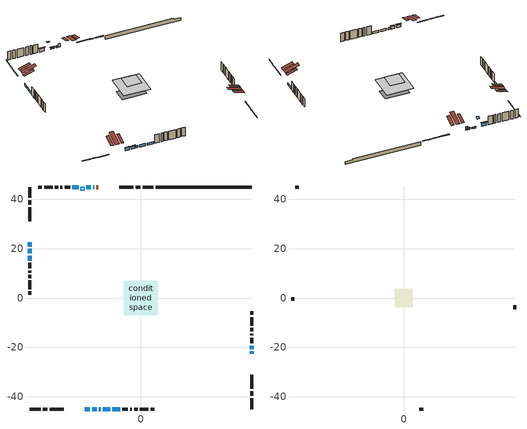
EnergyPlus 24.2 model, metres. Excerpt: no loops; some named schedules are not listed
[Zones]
conditioned space
 floor outside (Floor1 construction): -2.23,-2.23 -2.23,2.23 2.23,2.23 2.23,-2.23 z0.91
 floor adiabatic (AdiabaticFloorConstruction): -6.93,-6.93 -6.93,6.93 6.93,6.93 6.93,-6.93 z3.35
 floor foundation (Slab1 construction): -6.32,-3.42 -6.32,3.42 6.32,3.42 6.32,-3.42 z-1.22
 wall outside (RimJoist1 construction): 5.13,45.01 0.73,45.01 / -45.01,-45.01 -40.61,-45.01 / -45.01,45.01 -45.01,40.61 / 45.01,-45.01 45.01,-40.61 z0.91:1.21
 wall outside (RimJoist2 construction): -0.2,45.01 -2.06,45.01 / -39.69,-45.01 -37.82,-45.01 / -45.01,39.69 -45.01,37.82 / 45.01,-39.69 45.01,-37.82 z0.91:1.21
 wall outside (RimJoist3 construction): -2.99,45.01 -8.73,45.01 / -36.9,-45.01 -31.15,-45.01 / -45.01,36.9 -45.01,31.15 / 45.01,-36.9 45.01,-31.15 z0.91:1.21
 wall outside (AdiabaticWallConstruction 1): -17.22,45.01 -18.03,45.01 z0.91:2.94
 wall outside (AdiabaticWallConstruction): -18.95,45.01 -19.26,45.01 / -45.01,22.67 -45.01,20.82 / -45.01,19.9 -45.01,18.12 / 45.01,-22.67 45.01,-21.67 / -45.01,17.2 -45.01,15.17 / 45.01,-20.75 45.01,-19.26 / -17,-45.01 -16.27,-45.01 / -15.35,-45.01 -12.39,-45.01 / -11.46,-45.01 -8.41,-45.01 z0.91:2.13; -22.67,-45.01 -20.64,-45.01 / -19.71,-45.01 -17.93,-45.01 z0.91:2.43; -20.19,45.01 -22.02,45.01 z0.91:1.52; -25.24,45.01 -27.7,45.01 z0.91:2.74
 wall outside (Wall1 construction): -28.63,45.01 -30.9,45.01 / -7.48,-45.01 -5.21,-45.01 / -45.01,14.24 -45.01,11.97 / 45.01,-18.34 45.01,-16.07 z0.91:5.79
 wall outside (Wall2 construction): -31.83,45.01 -32.56,45.01 / -4.28,-45.01 -3.55,-45.01 / -45.01,11.04 -45.01,10.31 / 45.01,-15.14 45.01,-14.41 z0.91:5.79
 wall outside (Wall3 construction): -33.49,45.01 -34.84,45.01 / -2.62,-45.01 -1.27,-45.01 / -45.01,9.39 -45.01,8.03 / 45.01,-13.48 45.01,-12.12 z0.91:5.79
 wall outside (Wall4 construction): -35.77,45.01 -39.23,45.01 / -0.34,-45.01 3.12,-45.01 / -45.01,7.1 -45.01,3.64 / 45.01,-11.19 45.01,-7.74 z0.91:5.79
 wall outside (Wall5 construction): -40.16,45.01 -41.56,45.01 / 4.05,-45.01 5.45,-45.01 / -45.01,2.71 -45.01,1.31 / 45.01,-6.81 45.01,-5.41 z0.91:5.79
 wall foundation (FoundationWall1 construction): 6.06,45.01,-1.22 6.06,45.01,0.91 41.12,45.01,0.91 41.12,45.01,0.36 45.01,45.01,0.36 45.01,45.01,-1.22
 window (WindowConstruction): -18.95,45.01 -19.26,45.01 z0.91:2.13
 window (WindowConstruction 8): -22.67,-45.01 -20.64,-45.01 z0.91:2.43
 window (WindowConstruction 9): -45.01,22.67 -45.01,20.83 z0.91:2.13
 window (WindowConstruction 10): -19.71,-45.01 -17.93,-45.01 z0.91:2.43
 window (WindowConstruction 11): -20.19,45.01 -22.02,45.01 z0.91:1.52
 window (WindowConstruction 12): -45.01,19.9 -45.01,18.12 z0.91:2.13
 window (WindowConstruction 1): -25.24,45.01 -27.7,45.01 z0.91:2.74
 window (WindowConstruction 2): 45.01,-22.67 45.01,-21.67 z0.91:2.13
 window (WindowConstruction 3): -45.01,17.2 -45.01,15.17 z0.91:2.13
 window (WindowConstruction 4): 45.01,-20.74 45.01,-19.27 z0.91:2.13
 window (WindowConstruction 5): -17,-45.01 -16.28,-45.01 z0.91:2.13
 window (WindowConstruction 6): -15.35,-45.01 -12.39,-45.01 z0.91:2.13
 window (WindowConstruction 7): -11.46,-45.01 -8.41,-45.01 z0.91:2.13
 door (Door): -17.22,45.01 -18.03,45.01 z0.91:2.94
 ceiling adiabatic (AdiabaticFloorConstruction): 6.93,-6.93 6.93,6.93 -6.93,6.93 -6.93,-6.93 z3.35
 roof outside (Roof1 construction): -11.15,45.01,5.79 -11.15,39.35,7.67 -9.66,39.35,7.67 -9.66,45.01,5.79; -28.73,-45.01,5.79 -28.73,-39.35,7.67 -30.22,-39.35,7.67 -30.22,-45.01,5.79; -45.01,28.73,5.79 -39.35,28.73,7.67 -39.35,30.22,7.67 -45.01,30.22,5.79; 45.01,-28.73,5.79 39.35,-28.73,7.67 39.35,-30.22,7.67 45.01,-30.22,5.79
 roof outside (Roof3 construction): -16.29,45.01,5.79 -16.29,39.82,7.52 -14.92,39.82,7.52 -14.92,45.01,5.79; -23.59,-45.01,5.79 -23.59,-39.82,7.52 -24.96,-39.82,7.52 -24.96,-45.01,5.79; -45.01,23.59,5.79 -39.82,23.59,7.52 -39.82,24.96,7.52 -45.01,24.96,5.79; 45.01,-23.59,5.79 39.82,-23.59,7.52 39.82,-24.96,7.52 45.01,-24.96,5.79
 roof outside (AdiabaticRoofConstruction): -24.31,45.01,5.79 -24.31,43.72,6.22 -22.95,43.72,6.22 -22.95,45.01,5.79
 skylight (SkylightConstruction): -24.31,45.01,5.79 -24.31,43.72,6.22 -22.95,43.72,6.22 -22.95,45.01,5.79
attic - vented
 floor to conditioned space (Floor2 construction Reversed): -3.71,-3.71 -3.71,3.71 3.71,3.71 3.71,-3.71 z5.79
 wall outside (Wall6 construction): -42.49,45.01 -44.08,45.01 / 6.38,-45.01 7.97,-45.01 / -45.01,0.38 -45.01,-1.21 / 45.01,-4.48 45.01,-2.88 z0.91:5.79
 roof outside (Roof2 construction): -13.99,45.01,5.79 -13.99,37.78,8.2 -12.08,37.78,8.2 -12.08,45.01,5.79; -25.89,-45.01,5.79 -25.89,-37.78,8.2 -27.8,-37.78,8.2 -27.8,-45.01,5.79; -45.01,25.89,5.79 -37.78,25.89,8.2 -37.78,27.8,8.2 -45.01,27.8,5.79; 45.01,-25.89,5.79 37.78,-25.89,8.2 37.78,-27.8,8.2 45.01,-27.8,5.79
shading: -20.34,-45.01 -22.96,-45.01 -22.96,-45.31 -20.34,-45.31 z2.73; -17.63,-45.01 -20.01,-45.01 -20.01,-45.31 -17.63,-45.31 z2.73; -22.32,45.01 -19.89,45.01 -19.89,45.31 -22.32,45.31 z1.82; -28,45.01 -24.94,45.01 -24.94,45.31 -28,45.31 z3.04
[Building]
Building 1: Terrain=Suburbs
[Site:Location]
Montreal St Hubert_QC: Latitude {deg}=45.52; Longitude {deg}=-73.42; Time Zone {hr}=-5; Elevation {m}=27; Keep Site Location Information=Yes
[Site:GroundTemperature:Shallow]
1.93383, -0.393777, -0.58018, 0.524388, 4.95861, 9.37218, 13.1985, 15.6224, 15.8283, 13.8569, 10.1281, 5.84996
[Site:WaterMainsTemperature]
Calculation Method=Schedule; Temperature Schedule=mains temperature schedule
[Material] Roughness=Rough; Thermal Absorptance=0.9
Name | Thickness {m} | Conductivity {W/m-K} | Density {kg/m3} | Specific Heat {J/kg-K} | Solar Absorptance | Visible Absorptance
asphalt or fiberglass shingles | 0.00635 | 0.162714 | 1121.4 | 1465.45 | 0.84 | 0.84
asphalt or fiberglass shingles 1 | 0.00635 | 0.162714 | 1121.4 | 1465.45 | 0.7 | 0.7
ceiling loosefill ins | 0.254 | 0.0480833 | 16.02 | 1046.75 | 0.7 | 0.7
ceiling stud and cavity | 0.1397 | 0.247927 | 65.682 | 1177.47 | 0.7 | 0.7
concrete 4.0 in. | 0.1016 | 1.803125 | 2242.8 | 837.4 | 0.7 | 0.7
concrete 8.0 in. | 0.2032 | 1.803125 | 2242.8 | 837.4 | 0.7 | 0.7
door material | 0.04445 | 0.188738 | 512.64 | 1214.23 | 0.7 | 0.7
exterior vertical ins | 0.00120775 | 0.029427 | 32.04 | 1214.23 | 0.7 | 0.7
floor covering | 0.0127 | 0.0433444 | 54.468 | 1339.84 | 0.6 | 0.6
floor rigid ins; rim joist rigid ins; wall rigid ins | 0.051816 | 0.029427 | 32.04 | 1214.23 | 0.7 | 0.7
floor rigid ins 1; roof rigid ins 1; wall rigid ins 1 | 0.512978 | 0.029427 | 32.04 | 1214.23 | 0.7 | 0.7
floor stud and cavity | 0.1397 | 0.0984096 | 92.3553 | 1139.71 | 0.7 | 0.7
floor stud and cavity 1 | 0.1397 | 1.75129 | 37.0049 | 1207.88 | 0.7 | 0.7
furniture material conditioned space 1 | 0.1524 | 0.115458 | 640.8 | 1214.23 | 0.6 | 0.6
gypsum board | 0.0127 | 0.160291 | 801 | 837.4 | 0.6 | 0.6
gypsum board 1 | 0.0127 | 0.160291 | 801 | 837.4 | 0.7 | 0.7
osb sheathing 0.5 in. | 0.0127 | 0.115458 | 512.64 | 1214.23 | 0.7 | 0.7
osb sheathing 0.75 in. | 0.01905 | 0.115458 | 512.64 | 1214.23 | 0.7 | 0.7
osb sheathing 2.0 in. | 0.0508 | 0.115458 | 512.64 | 1214.23 | 0.7 | 0.7
rim joist stud and cavity | 0.0508 | 0.0392208 | 125.044 | 1163.47 | 0.6 | 0.6
rim joist stud and cavity 1 | 0.0508 | 0.0394892 | 125.044 | 1163.47 | 0.6 | 0.6
roof rigid ins | 0.103632 | 0.029427 | 32.04 | 1214.23 | 0.7 | 0.7
roof stud and cavity | 0.2032 | 0.243571 | 78.34581 | 1123.46 | 0.7 | 0.7
roof stud and cavity 1 | 0.2032 | 0.245645 | 78.34581 | 1123.46 | 0.7 | 0.7
roof stud and cavity 2 | 0.18415 | 1.78685 | 37.0049 | 1207.88 | 0.6 | 0.6
wall stud and cavity | 0.1397 | 0.143991 | 139.0536 | 1170.24 | 0.7 | 0.7
wall stud and cavity 1 | 0.1397 | 0.188903 | 139.0536 | 1170.24 | 0.7 | 0.7
wall stud and cavity 2 | 0.1397 | 0.181555 | 139.0536 | 1170.24 | 0.7 | 0.7
wall stud and cavity 3 | 0.1397 | 0.18451 | 139.0536 | 1170.24 | 0.7 | 0.7
wall stud and cavity 4 | 0.1397 | 0.197854 | 139.0536 | 1170.24 | 0.7 | 0.7
wall stud and cavity 5 | 0.0889 | 6.1454 | 50.32683 | 1063.81 | 0.6 | 0.6
wall stud and cavity 6 | 0.0889 | 0.380278 | 52.3479 | 1209.89 | 0.7 | 0.7
wall stud and cavity 7 | 0.0889 | 0.391764 | 83.0341 | 1211.67 | 0.7 | 0.7
wood siding | 0.0254 | 0.102417 | 544.68 | 1172.36 | 0 | 0
wood siding 1 | 0.00254 | 0.102417 | 544.68 | 1172.36 | 0 | 0
wood siding 2; wood siding 3; wood siding 4 | 0.0254 | 0.102417 | 544.68 | 1172.36 | 0.7 | 0.7
[WindowMaterial:SimpleGlazingSystem]
Name | U-Factor {W/m2-K} | Solar Heat Gain Coefficient
SkylightMaterial | 2.47861 | 0.6124
WindowMaterial | 3.13085 | 0.48
WindowMaterial 1 | 2.87761 | 0.7
WindowMaterial 10 | 2.95653 | 0.63
WindowMaterial 11 | 2.99458 | 0.6
WindowMaterial 2 | 2.94859 | 0.64
WindowMaterial 3 | 2.898619 | 0.69
WindowMaterial 4 | 2.91622 | 0.67
WindowMaterial 5 | 2.946882 | 0.64
WindowMaterial 6 | 2.88329 | 0.7
WindowMaterial 7 | 2.921331 | 0.67
WindowMaterial 8 | 2.90203 | 0.68
WindowMaterial 9 | 2.89521 | 0.69
[Construction]
AdiabaticFloorConstruction: floor stud and cavity 1, floor rigid ins 1, osb sheathing 0.75 in., floor covering
AdiabaticRoofConstruction: asphalt or fiberglass shingles 1, roof rigid ins 1, osb sheathing 0.75 in., roof stud and cavity 2
AdiabaticWallConstruction: wood siding 3, wall rigid ins 1, wall stud and cavity 6, gypsum board
AdiabaticWallConstruction 1: wood siding 4, wall rigid ins 1, wall stud and cavity 6, gypsum board
Door: door material
Floor1 construction: floor stud and cavity, floor rigid ins, osb sheathing 0.75 in., floor covering
Floor2 construction Reversed: gypsum board, ceiling stud and cavity, ceiling loosefill ins
FoundationWall1 construction: concrete 8.0 in., gypsum board 1
furniture construction conditioned space 1: furniture material conditioned space 1
PartitionWallConstruction: gypsum board, wall stud and cavity 7, gypsum board
RimJoist1 construction; RimJoist3 construction: wood siding 2, rim joist rigid ins, osb sheathing 2.0 in., rim joist stud and cavity
RimJoist2 construction: wood siding 2, rim joist rigid ins, osb sheathing 2.0 in., rim joist stud and cavity 1
Roof1 construction: asphalt or fiberglass shingles, roof rigid ins, osb sheathing 0.75 in., roof stud and cavity, gypsum board
Roof2 construction: asphalt or fiberglass shingles
Roof3 construction: asphalt or fiberglass shingles, roof rigid ins, osb sheathing 0.75 in., roof stud and cavity 1, gypsum board
SkylightConstruction: SkylightMaterial
Slab1 construction: concrete 4.0 in.
Wall1 construction: wood siding, wall rigid ins, osb sheathing 0.5 in., wall stud and cavity, gypsum board
Wall2 construction: wood siding, wall rigid ins, osb sheathing 0.5 in., wall stud and cavity 1, gypsum board
Wall3 construction: wood siding, wall rigid ins, osb sheathing 0.5 in., wall stud and cavity 2, gypsum board
Wall4 construction: wood siding, wall rigid ins, osb sheathing 0.5 in., wall stud and cavity 3, gypsum board
Wall5 construction: wood siding, wall rigid ins, osb sheathing 0.5 in., wall stud and cavity 4, gypsum board
Wall6 construction: wood siding 1, wall stud and cavity 5
WindowConstruction: WindowMaterial
WindowConstruction 1: WindowMaterial 1
WindowConstruction 10: WindowMaterial 9
WindowConstruction 11: WindowMaterial 10
WindowConstruction 12: WindowMaterial 11
WindowConstruction 2: WindowMaterial 2
WindowConstruction 3: WindowMaterial 3
WindowConstruction 4; WindowConstruction 6: WindowMaterial 4
WindowConstruction 5: WindowMaterial 5
WindowConstruction 7: WindowMaterial 6
WindowConstruction 8: WindowMaterial 7
WindowConstruction 9: WindowMaterial 8
[Zone] Multiplier=1; Part of Total Floor Area=Yes
Name | Volume {m3}
attic - vented | 21.6034
conditioned space | 696.1
[Space]
Name | Zone | Volume {m3}
attic - vented 1 | attic - vented | 21.6034
conditioned space 1 | conditioned space | 696.1
[ZoneInfiltration:EffectiveLeakageArea]
infil attic - vented 1: Zone or Space=attic - vented 1; Schedule=Always On Discrete; Effective Air Leakage Area {cm2}=2136; Stack Coefficient=0.000506832; Wind Coefficient=1.52108e-05
[ZoneMixing]
whole house fan mix: Zone or Space=attic - vented; Schedule=Always On Continuous; Design Flow Rate Calculation Method=Flow/Zone; Design Flow Rate {m3/s}=0; Source Zone or Space=conditioned space
[SurfaceProperty:ExposedFoundationPerimeter]
Slab1: Exposed Perimeter Calculation Method=TotalExposedPerimeter; Total Exposed Perimeter {m}=38.953
[InternalMass] Zone or ZoneList=conditioned space; Space or SpaceList=conditioned space 1
Name | Construction | Surface Area {m2}
furniture mass conditioned space 1 | furniture construction conditioned space 1 | 119.32
partition wall mass | PartitionWallConstruction | 298.3
[Lights]
interior lighting: Zone or ZoneList or Space or SpaceList=conditioned space 1; Schedule=interior lighting schedule; Design Level Calculation Method=LightingLevel; Lighting Level {W}=343.2; Return Air Fraction=0; Fraction Radiant=0.6; Fraction Visible=0.2; Fraction Replaceable=1
[People]
occupants: Zone or ZoneList or Space or SpaceList=conditioned space 1; Number of People Schedule=occupants schedule; Number of People Calculation Method=People; Number of People=3; Fraction Radiant=0.314171; Sensible Heat Fraction=0.56303; Activity Level Schedule=occupants activity schedule; Carbon Dioxide Generation Rate {m3/s-W}=0; Enable ASHRAE 55 Comfort Warnings=No; Mean Radiant Temperature Calculation Type=EnclosureAveraged
[ElectricEquipment] Zone or ZoneList or Space or SpaceList=conditioned space 1; Design Level Calculation Method=EquipmentLevel
Name | Schedule | Design Level {W} | Fraction Latent | Fraction Radiant | Fraction Lost
clothes dryer | clothes dryer schedule | 140.772 | 0.015 | 0.081 | 0.85
clothes washer | clothes washer schedule | 32.1985 | 0.03 | 0.162 | 0.7
cooking range | cooking range schedule | 215.147 | 0.08 | 0.432 | 0.2
dishwasher | dishwasher schedule | 66.8632 | 0.3 | 0.18 | 0.4
fridge | fridge schedule | 72.9452 | 0 | 0.6 | 0
mech vent house fan | mech vent house fan schedule | 200 | 0 | 0 | 1
mech vent house fan cfis | mech vent house fan cfis schedule | 0 | 0 | 0 | 0
misc plug loads | misc plug loads schedule | 494.7 | 0.045 | 0.513 | 0.1
whole house fan | Always On Discrete | 0 | 0 | 0 | 1
[OtherEquipment] Zone or ZoneList or Space or SpaceList=conditioned space 1; Design Level Calculation Method=EquipmentLevel
Name | Fuel Type | Schedule | Design Level {W} | Fraction Latent | Fraction Radiant | Fraction Lost
clothes dryer 1 | Electricity | clothes dryer schedule | 0 | 0.015 | 0.081 | 0.85
cooking range 1 | Electricity | cooking range schedule | 0 | 0.08 | 0.432 | 0.2
general water use latent | None | general water use schedule | 62.594 | 1 | 0 | 0
general water use sensible | None | general water use schedule | -61.6891 | 0 | 0.6 | 0
mech vent house fan latent load | None | Always On Discrete | 0 | 1 | 0 | 0
mech vent house fan sensible load | None | Always On Discrete | 0 | 0 | 0 | 0
water heater energy adjustment1 | Electricity | Always On Discrete | 0.01 | 0 | 0 | 1
[ZoneInfiltration:DesignFlowRate] Zone or ZoneList or Space or SpaceList=conditioned space 1; Schedule=Always On Discrete; Design Flow Rate Calculation Method=Flow/Zone; Design Flow Rate {m3/s}=0
infil flow; natural vent flow; whole house fan flow
[Foundation:Kiva]
Foundation Kiva 1: Initial Indoor Air Temperature {C}=21; Wall Height Above Grade {m}=0.910011; Wall Depth Below Slab {m}=0.2032; Custom Block Material Name 1=exterior vertical ins; Custom Block Depth 1 {m}=2.13; Custom Block X Position 1 {m}=0.2159; Custom Block Z Position 1 {m}=0
[Foundation:Kiva:Settings]
Soil Conductivity {W/m-K}=0.849921; Soil Density {kg/m3}=1842.3; Soil Specific Heat {J/kg-K}=418.7; Ground Solar Absorptivity=0.9; Ground Thermal Absorptivity=0.9; Ground Surface Roughness {m}=0.03; Far-Field Width {m}=40; Deep-Ground Boundary Condition=ZeroFlux; Deep-Ground Depth {m}=40; Minimum Cell Dimension {m}=0.2; Maximum Cell Growth Coefficient=3; Simulation Timestep=Timestep
[Exterior:Lights]
exterior lighting: Schedule=exterior lighting schedule; Design Level {W}=75.6
[Schedule:Constant]
Name | Hourly Value
Always On Continuous; mech vent house fan schedule; mech vent house fan cfis schedule; Always On Discrete | 1
occupants activity schedule | 117.228
fridge schedule | 0
[Schedule:Week:Daily]
interior lighting schedule Week Rule - Jan1-Jan27: interior lighting schedule day, interior lighting schedule day, interior lighting schedule day, interior lighting schedule day, interior lighting schedule day, interior lighting schedule day, interior lighting schedule day, interior lighting schedule default day, interior lighting schedule default day, interior lighting schedule default day, interior lighting schedule default day, interior lighting schedule default day
interior lighting schedule Week Rule - Jan28-Feb3: interior lighting schedule day, interior lighting schedule day, interior lighting schedule day, interior lighting schedule day, interior lighting schedule day 1, interior lighting schedule day 1, interior lighting schedule day 1, interior lighting schedule default day, interior lighting schedule default day, interior lighting schedule default day, interior lighting schedule default day, interior lighting schedule default day
interior lighting schedule Week Rule - Feb4-Feb24: interior lighting schedule day 1, interior lighting schedule day 1, interior lighting schedule day 1, interior lighting schedule day 1, interior lighting schedule day 1, interior lighting schedule day 1, interior lighting schedule day 1, interior lighting schedule default day, interior lighting schedule default day, interior lighting schedule default day, interior lighting schedule default day, interior lighting schedule default day
interior lighting schedule Week Rule - Feb25-Mar3: interior lighting schedule day 1, interior lighting schedule day 1, interior lighting schedule day 1, interior lighting schedule day 1, interior lighting schedule day 2, interior lighting schedule day 2, interior lighting schedule day 2, interior lighting schedule default day, interior lighting schedule default day, interior lighting schedule default day, interior lighting schedule default day, interior lighting schedule default day
interior lighting schedule Week Rule - Mar4-Mar31: interior lighting schedule day 2, interior lighting schedule day 2, interior lighting schedule day 2, interior lighting schedule day 2, interior lighting schedule day 2, interior lighting schedule day 2, interior lighting schedule day 2, interior lighting schedule default day, interior lighting schedule default day, interior lighting schedule default day, interior lighting schedule default day, interior lighting schedule default day
interior lighting schedule Week Rule - Apr1-Apr28: interior lighting schedule day 3, interior lighting schedule day 3, interior lighting schedule day 3, interior lighting schedule day 3, interior lighting schedule day 3, interior lighting schedule day 3, interior lighting schedule day 3, interior lighting schedule default day, interior lighting schedule default day, interior lighting schedule default day, interior lighting schedule default day, interior lighting schedule default day
interior lighting schedule Week Rule - Apr29-May5: interior lighting schedule day 3, interior lighting schedule day 3, interior lighting schedule day 4, interior lighting schedule day 4, interior lighting schedule day 4, interior lighting schedule day 4, interior lighting schedule day 4, interior lighting schedule default day, interior lighting schedule default day, interior lighting schedule default day, interior lighting schedule default day, interior lighting schedule default day
interior lighting schedule Week Rule - May6-May26: interior lighting schedule day 4, interior lighting schedule day 4, interior lighting schedule day 4, interior lighting schedule day 4, interior lighting schedule day 4, interior lighting schedule day 4, interior lighting schedule day 4, interior lighting schedule default day, interior lighting schedule default day, interior lighting schedule default day, interior lighting schedule default day, interior lighting schedule default day
interior lighting schedule Week Rule - May27-Jun2: interior lighting schedule day 4, interior lighting schedule day 4, interior lighting schedule day 4, interior lighting schedule day 4, interior lighting schedule day 4, interior lighting schedule day 5, interior lighting schedule day 5, interior lighting schedule default day, interior lighting schedule default day, interior lighting schedule default day, interior lighting schedule default day, interior lighting schedule default day
interior lighting schedule Week Rule - Jun3-Jun30: interior lighting schedule day 5, interior lighting schedule day 5, interior lighting schedule day 5, interior lighting schedule day 5, interior lighting schedule day 5, interior lighting schedule day 5, interior lighting schedule day 5, interior lighting schedule default day, interior lighting schedule default day, interior lighting schedule default day, interior lighting schedule default day, interior lighting schedule default day
interior lighting schedule Week Rule - Jul1-Jul28: interior lighting schedule day 6, interior lighting schedule day 6, interior lighting schedule day 6, interior lighting schedule day 6, interior lighting schedule day 6, interior lighting schedule day 6, interior lighting schedule day 6, interior lighting schedule default day, interior lighting schedule default day, interior lighting schedule default day, interior lighting schedule default day, interior lighting schedule default day
interior lighting schedule Week Rule - Jul29-Aug4: interior lighting schedule day 6, interior lighting schedule day 6, interior lighting schedule day 6, interior lighting schedule day 7, interior lighting schedule day 7, interior lighting schedule day 7, interior lighting schedule day 7, interior lighting schedule default day, interior lighting schedule default day, interior lighting schedule default day, interior lighting schedule default day, interior lighting schedule default day
interior lighting schedule Week Rule - Aug5-Aug25: interior lighting schedule day 7, interior lighting schedule day 7, interior lighting schedule day 7, interior lighting schedule day 7, interior lighting schedule day 7, interior lighting schedule day 7, interior lighting schedule day 7, interior lighting schedule default day, interior lighting schedule default day, interior lighting schedule default day, interior lighting schedule default day, interior lighting schedule default day
interior lighting schedule Week Rule - Aug26-Sep1: interior lighting schedule day 7, interior lighting schedule day 7, interior lighting schedule day 7, interior lighting schedule day 7, interior lighting schedule day 7, interior lighting schedule day 7, interior lighting schedule day 8, interior lighting schedule default day, interior lighting schedule default day, interior lighting schedule default day, interior lighting schedule default day, interior lighting schedule default day
interior lighting schedule Week Rule - Sep2-Sep29: interior lighting schedule day 8, interior lighting schedule day 8, interior lighting schedule day 8, interior lighting schedule day 8, interior lighting schedule day 8, interior lighting schedule day 8, interior lighting schedule day 8, interior lighting schedule default day, interior lighting schedule default day, interior lighting schedule default day, interior lighting schedule default day, interior lighting schedule default day
interior lighting schedule Week Rule - Sep30-Oct6: interior lighting schedule day 8, interior lighting schedule day 9, interior lighting schedule day 9, interior lighting schedule day 9, interior lighting schedule day 9, interior lighting schedule day 9, interior lighting schedule day 9, interior lighting schedule default day, interior lighting schedule default day, interior lighting schedule default day, interior lighting schedule default day, interior lighting schedule default day
interior lighting schedule Week Rule - Oct7-Oct27: interior lighting schedule day 9, interior lighting schedule day 9, interior lighting schedule day 9, interior lighting schedule day 9, interior lighting schedule day 9, interior lighting schedule day 9, interior lighting schedule day 9, interior lighting schedule default day, interior lighting schedule default day, interior lighting schedule default day, interior lighting schedule default day, interior lighting schedule default day
interior lighting schedule Week Rule - Oct28-Nov3: interior lighting schedule day 9, interior lighting schedule day 9, interior lighting schedule day 9, interior lighting schedule day 9, interior lighting schedule day 10, interior lighting schedule day 10, interior lighting schedule day 10, interior lighting schedule default day, interior lighting schedule default day, interior lighting schedule default day, interior lighting schedule default day, interior lighting schedule default day
interior lighting schedule Week Rule - Nov4-Nov24: interior lighting schedule day 10, interior lighting schedule day 10, interior lighting schedule day 10, interior lighting schedule day 10, interior lighting schedule day 10, interior lighting schedule day 10, interior lighting schedule day 10, interior lighting schedule default day, interior lighting schedule default day, interior lighting schedule default day, interior lighting schedule default day, interior lighting schedule default day
interior lighting schedule Week Rule - Nov25-Dec1: interior lighting schedule day 10, interior lighting schedule day 10, interior lighting schedule day 10, interior lighting schedule day 10, interior lighting schedule day 10, interior lighting schedule day 10, interior lighting schedule day 11, interior lighting schedule default day, interior lighting schedule default day, interior lighting schedule default day, interior lighting schedule default day, interior lighting schedule default day
interior lighting schedule Week Rule - Dec2-Dec31: interior lighting schedule day 11, interior lighting schedule day 11, interior lighting schedule day 11, interior lighting schedule day 11, interior lighting schedule day 11, interior lighting schedule day 11, interior lighting schedule day 11, interior lighting schedule default day, interior lighting schedule default day, interior lighting schedule default day, interior lighting schedule default day, interior lighting schedule default day
occupants schedule Week Rule - Jan1-Dec31: occupants schedule day, occupants schedule day, occupants schedule day, occupants schedule day, occupants schedule day, occupants schedule day, occupants schedule day, occupants schedule default day, occupants schedule default day, occupants schedule default day, occupants schedule default day, occupants schedule default day
clothes dryer schedule Week Rule - Jan1-Dec31: clothes dryer schedule day, clothes dryer schedule day, clothes dryer schedule day, clothes dryer schedule day, clothes dryer schedule day, clothes dryer schedule day, clothes dryer schedule day, clothes dryer schedule default day, clothes dryer schedule default day, clothes dryer schedule default day, clothes dryer schedule default day, clothes dryer schedule default day
clothes washer schedule Week Rule - Jan1-Dec31: clothes washer schedule day, clothes washer schedule day, clothes washer schedule day, clothes washer schedule day, clothes washer schedule day, clothes washer schedule day, clothes washer schedule day, clothes washer schedule default day, clothes washer schedule default day, clothes washer schedule default day, clothes washer schedule default day, clothes washer schedule default day
cooking range schedule Week Rule - Jan1-Dec31: cooking range schedule day, cooking range schedule day, cooking range schedule day, cooking range schedule day, cooking range schedule day, cooking range schedule day, cooking range schedule day, cooking range schedule default day, cooking range schedule default day, cooking range schedule default day, cooking range schedule default day, cooking range schedule default day
dishwasher schedule Week Rule - Jan1-Dec31: dishwasher schedule day, dishwasher schedule day, dishwasher schedule day, dishwasher schedule day, dishwasher schedule day, dishwasher schedule day, dishwasher schedule day, dishwasher schedule default day, dishwasher schedule default day, dishwasher schedule default day, dishwasher schedule default day, dishwasher schedule default day
misc plug loads schedule Week Rule - Jan1-Dec31: misc plug loads schedule day, misc plug loads schedule day, misc plug loads schedule day, misc plug loads schedule day, misc plug loads schedule day, misc plug loads schedule day, misc plug loads schedule day, misc plug loads schedule default day, misc plug loads schedule default day, misc plug loads schedule default day, misc plug loads schedule default day, misc plug loads schedule default day
general water use schedule Week Rule - Jan1-Dec31: general water use schedule day, general water use schedule day, general water use schedule day, general water use schedule day, general water use schedule day, general water use schedule day, general water use schedule day, general water use schedule default day, general water use schedule default day, general water use schedule default day, general water use schedule default day, general water use schedule default day
exterior lighting schedule Week Rule - Jan1-Jan27: exterior lighting schedule day, exterior lighting schedule day, exterior lighting schedule day, exterior lighting schedule day, exterior lighting schedule day, exterior lighting schedule day, exterior lighting schedule day, exterior lighting schedule default day, exterior lighting schedule default day, exterior lighting schedule default day, exterior lighting schedule default day, exterior lighting schedule default day
exterior lighting schedule Week Rule - Jan28-Feb3: exterior lighting schedule day, exterior lighting schedule day, exterior lighting schedule day, exterior lighting schedule day, exterior lighting schedule day 1, exterior lighting schedule day 1, exterior lighting schedule day 1, exterior lighting schedule default day, exterior lighting schedule default day, exterior lighting schedule default day, exterior lighting schedule default day, exterior lighting schedule default day
exterior lighting schedule Week Rule - Feb4-Feb24: exterior lighting schedule day 1, exterior lighting schedule day 1, exterior lighting schedule day 1, exterior lighting schedule day 1, exterior lighting schedule day 1, exterior lighting schedule day 1, exterior lighting schedule day 1, exterior lighting schedule default day, exterior lighting schedule default day, exterior lighting schedule default day, exterior lighting schedule default day, exterior lighting schedule default day
exterior lighting schedule Week Rule - Feb25-Mar3: exterior lighting schedule day 1, exterior lighting schedule day 1, exterior lighting schedule day 1, exterior lighting schedule day 1, exterior lighting schedule day 2, exterior lighting schedule day 2, exterior lighting schedule day 2, exterior lighting schedule default day, exterior lighting schedule default day, exterior lighting schedule default day, exterior lighting schedule default day, exterior lighting schedule default day
exterior lighting schedule Week Rule - Mar4-Mar31: exterior lighting schedule day 2, exterior lighting schedule day 2, exterior lighting schedule day 2, exterior lighting schedule day 2, exterior lighting schedule day 2, exterior lighting schedule day 2, exterior lighting schedule day 2, exterior lighting schedule default day, exterior lighting schedule default day, exterior lighting schedule default day, exterior lighting schedule default day, exterior lighting schedule default day
exterior lighting schedule Week Rule - Apr1-Apr28: exterior lighting schedule day 3, exterior lighting schedule day 3, exterior lighting schedule day 3, exterior lighting schedule day 3, exterior lighting schedule day 3, exterior lighting schedule day 3, exterior lighting schedule day 3, exterior lighting schedule default day, exterior lighting schedule default day, exterior lighting schedule default day, exterior lighting schedule default day, exterior lighting schedule default day
exterior lighting schedule Week Rule - Apr29-May5: exterior lighting schedule day 3, exterior lighting schedule day 3, exterior lighting schedule day 4, exterior lighting schedule day 4, exterior lighting schedule day 4, exterior lighting schedule day 4, exterior lighting schedule day 4, exterior lighting schedule default day, exterior lighting schedule default day, exterior lighting schedule default day, exterior lighting schedule default day, exterior lighting schedule default day
exterior lighting schedule Week Rule - May6-May26: exterior lighting schedule day 4, exterior lighting schedule day 4, exterior lighting schedule day 4, exterior lighting schedule day 4, exterior lighting schedule day 4, exterior lighting schedule day 4, exterior lighting schedule day 4, exterior lighting schedule default day, exterior lighting schedule default day, exterior lighting schedule default day, exterior lighting schedule default day, exterior lighting schedule default day
exterior lighting schedule Week Rule - May27-Jun2: exterior lighting schedule day 4, exterior lighting schedule day 4, exterior lighting schedule day 4, exterior lighting schedule day 4, exterior lighting schedule day 4, exterior lighting schedule day 5, exterior lighting schedule day 5, exterior lighting schedule default day, exterior lighting schedule default day, exterior lighting schedule default day, exterior lighting schedule default day, exterior lighting schedule default day
exterior lighting schedule Week Rule - Jun3-Jun30: exterior lighting schedule day 5, exterior lighting schedule day 5, exterior lighting schedule day 5, exterior lighting schedule day 5, exterior lighting schedule day 5, exterior lighting schedule day 5, exterior lighting schedule day 5, exterior lighting schedule default day, exterior lighting schedule default day, exterior lighting schedule default day, exterior lighting schedule default day, exterior lighting schedule default day
exterior lighting schedule Week Rule - Jul1-Jul28: exterior lighting schedule day 6, exterior lighting schedule day 6, exterior lighting schedule day 6, exterior lighting schedule day 6, exterior lighting schedule day 6, exterior lighting schedule day 6, exterior lighting schedule day 6, exterior lighting schedule default day, exterior lighting schedule default day, exterior lighting schedule default day, exterior lighting schedule default day, exterior lighting schedule default day
exterior lighting schedule Week Rule - Jul29-Aug4: exterior lighting schedule day 6, exterior lighting schedule day 6, exterior lighting schedule day 6, exterior lighting schedule day 7, exterior lighting schedule day 7, exterior lighting schedule day 7, exterior lighting schedule day 7, exterior lighting schedule default day, exterior lighting schedule default day, exterior lighting schedule default day, exterior lighting schedule default day, exterior lighting schedule default day
[Schedule:Year]
interior lighting schedule: interior lighting schedule Week Rule - Jan1-Jan27, 1, 1, 1, 27, interior lighting schedule Week Rule - Jan28-Feb3, 1, 28, 2, 3, interior lighting schedule Week Rule - Feb4-Feb24, 2, 4, 2, 24, interior lighting schedule Week Rule - Feb25-Mar3, 2, 25, 3, 3, interior lighting schedule Week Rule - Mar4-Mar31, 3, 4, 3, 31, interior lighting schedule Week Rule - Apr1-Apr28, 4, 1, 4, 28, interior lighting schedule Week Rule - Apr29-May5, 4, 29, 5, 5, interior lighting schedule Week Rule - May6-May26, 5, 6, 5, 26, interior lighting schedule Week Rule - May27-Jun2, 5, 27, 6, 2, interior lighting schedule Week Rule - Jun3-Jun30, 6, 3, 6, 30, interior lighting schedule Week Rule - Jul1-Jul28, 7, 1, 7, 28, interior lighting schedule Week Rule - Jul29-Aug4, 7, 29, 8, 4, interior lighting schedule Week Rule - Aug5-Aug25, 8, 5, 8, 25, interior lighting schedule Week Rule - Aug26-Sep1, 8, 26, 9, 1, interior lighting schedule Week Rule - Sep2-Sep29, 9, 2, 9, 29, interior lighting schedule Week Rule - Sep30-Oct6, 9, 30, 10, 6, interior lighting schedule Week Rule - Oct7-Oct27, 10, 7, 10, 27, interior lighting schedule Week Rule - Oct28-Nov3, 10, 28, 11, 3, interior lighting schedule Week Rule - Nov4-Nov24, 11, 4, 11, 24, interior lighting schedule Week Rule - Nov25-Dec1, 11, 25, 12, 1, interior lighting schedule Week Rule - Dec2-Dec31, 12, 2, 12, 31
occupants schedule: occupants schedule Week Rule - Jan1-Dec31, 1, 1, 12, 31
clothes dryer schedule: clothes dryer schedule Week Rule - Jan1-Dec31, 1, 1, 12, 31
clothes washer schedule: clothes washer schedule Week Rule - Jan1-Dec31, 1, 1, 12, 31
cooking range schedule: cooking range schedule Week Rule - Jan1-Dec31, 1, 1, 12, 31
dishwasher schedule: dishwasher schedule Week Rule - Jan1-Dec31, 1, 1, 12, 31
misc plug loads schedule: misc plug loads schedule Week Rule - Jan1-Dec31, 1, 1, 12, 31
general water use schedule: general water use schedule Week Rule - Jan1-Dec31, 1, 1, 12, 31
exterior lighting schedule: exterior lighting schedule Week Rule - Jan1-Jan27, 1, 1, 1, 27, exterior lighting schedule Week Rule - Jan28-Feb3, 1, 28, 2, 3, exterior lighting schedule Week Rule - Feb4-Feb24, 2, 4, 2, 24, exterior lighting schedule Week Rule - Feb25-Mar3, 2, 25, 3, 3, exterior lighting schedule Week Rule - Mar4-Mar31, 3, 4, 3, 31, exterior lighting schedule Week Rule - Apr1-Apr28, 4, 1, 4, 28, exterior lighting schedule Week Rule - Apr29-May5, 4, 29, 5, 5, exterior lighting schedule Week Rule - May6-May26, 5, 6, 5, 26, exterior lighting schedule Week Rule - May27-Jun2, 5, 27, 6, 2, exterior lighting schedule Week Rule - Jun3-Jun30, 6, 3, 6, 30, exterior lighting schedule Week Rule - Jul1-Jul28, 7, 1, 7, 28, exterior lighting schedule Week Rule - Jul29-Aug4, 7, 29, 8, 4, exterior lighting schedule Week Rule - Aug5-Aug25, 8, 5, 8, 25, exterior lighting schedule Week Rule - Aug26-Sep1, 8, 26, 9, 1, exterior lighting schedule Week Rule - Sep2-Sep29, 9, 2, 9, 29, exterior lighting schedule Week Rule - Sep30-Oct6, 9, 30, 10, 6, exterior lighting schedule Week Rule - Oct7-Oct27, 10, 7, 10, 27, exterior lighting schedule Week Rule - Oct28-Nov3, 10, 28, 11, 3, exterior lighting schedule Week Rule - Nov4-Nov24, 11, 4, 11, 24, exterior lighting schedule Week Rule - Nov25-Dec1, 11, 25, 12, 1, exterior lighting schedule Week Rule - Dec2-Dec31, 12, 2, 12, 31
[Schedule:Compact]
mains temperature schedule: Through: 01/01, For: AllDays, Until: 24:00, 6.48833, Through: 01/02, For: AllDays, Until: 24:00, 6.41, Through: 01/03, For: AllDays, Until: 24:00, 6.33278, Through: 01/04, For: AllDays, Until: 24:00, 6.25667, Through: 01/05, For: AllDays, Until: 24:00, 6.18222, Through: 01/06, For: AllDays, Until: 24:00, 6.10889, Through: 01/07, For: AllDays, Until: 24:00, 6.03722, Through: 01/08, For: AllDays, Until: 24:00, 5.96667, Through: 01/09, For: AllDays, Until: 24:00, 5.89778, Through: 01/10, For: AllDays, Until: 24:00, 5.83, Through: 01/11, For: AllDays, Until: 24:00, 5.76389, Through: 01/12, For: AllDays, Until: 24:00, 5.69944, Through: 01/13, For: AllDays, Until: 24:00, 5.63611, Through: 01/14, For: AllDays, Until: 24:00, 5.57444, Through: 01/15, For: AllDays, Until: 24:00, 5.51444, Through: 01/16, For: AllDays, Until: 24:00, 5.45611, Through: 01/17, For: AllDays, Until: 24:00, 5.39944, Through: 01/18, For: AllDays, Until: 24:00, 5.34389, Through: 01/19, For: AllDays, Until: 24:00, 5.29, Through: 01/20, For: AllDays, Until: 24:00, 5.23833, Through: 01/21, For: AllDays, Until: 24:00, 5.18778, Through: 01/22, For: AllDays, Until: 24:00, 5.13889, Through: 01/23, For: AllDays, Until: 24:00, 5.09222, Through: 01/24, For: AllDays, Until: 24:00, 5.04667, Through: 01/25, For: AllDays, Until: 24:00, 5.00278, Through: 01/26, For: AllDays, Until: 24:00, 4.96111, Through: 01/27, For: AllDays, Until: 24:00, 4.92111, Through: 01/28, For: AllDays, Until: 24:00, 4.88222, Through: 01/29, For: AllDays, Until: 24:00, 4.84556, Through: 01/30, For: AllDays, Until: 24:00, 4.81056, Through: 01/31, For: AllDays, Until: 24:00, 4.77722, Through: 02/01, For: AllDays, Until: 24:00, 4.74611, Through: 02/02, For: AllDays, Until: 24:00, 4.71667, Through: 02/03, For: AllDays, Until: 24:00, 4.68889, Through: 02/04, For: AllDays, Until: 24:00, 4.66278, Through: 02/05, For: AllDays, Until: 24:00, 4.63833, Through: 02/06, For: AllDays, Until: 24:00, 4.61611, Through: 02/07, For: AllDays, Until: 24:00, 4.59556, Through: 02/08, For: AllDays, Until: 24:00, 4.57667, Through: 02/09, For: AllDays, Until: 24:00, 4.56, Through: 02/10, For: AllDays, Until: 24:00, 4.545, Through: 02/11, For: AllDays, Until: 24:00, 4.53167, Through: 02/12, For: AllDays, Until: 24:00, 4.52056, Through: 02/13, For: AllDays, Until: 24:00, 4.51111, Through: 02/14, For: AllDays, Until: 24:00, 4.50333, Through: 02/15, For: AllDays, Until: 24:00, 4.49778, Through: 02/16, For: AllDays, Until: 24:00, 4.49389, Through: 02/17, For: AllDays, Until: 24:00, 4.49167, Through: 02/18, For: AllDays, Until: 24:00, 4.49167, Through: 02/19, For: AllDays, Until: 24:00, 4.49333, Through: 02/20, For: AllDays, Until: 24:00, 4.49722, Through: 02/21, For: AllDays, Until: 24:00, 4.50278, Through: 02/22, For: AllDays, Until: 24:00, 4.51, Through: 02/23, For: AllDays, Until: 24:00, 4.51889, Through: 02/24, For: AllDays, Until: 24:00, 4.53, Through: 02/25, For: AllDays, Until: 24:00, 4.54333, Through: 02/26, For: AllDays, Until: 24:00, 4.55778, Through: 02/27, For: AllDays, Until: 24:00, 4.57444, Through: 02/28, For: AllDays, Until: 24:00, 4.59278, Through: 03/01, For: AllDays, Until: 24:00, 4.61333, Through: 03/02, For: AllDays, Until: 24:00, 4.63556, Through: 03/03, For: AllDays, Until: 24:00, 4.65944, Through: 03/04, For: AllDays, Until: 24:00, 4.685, Through: 03/05, For: AllDays, Until: 24:00, 4.71278, Through: 03/06, For: AllDays, Until: 24:00, 4.74222, Through: 03/07, For: AllDays, Until: 24:00, 4.77333, Through: 03/08, For: AllDays, Until: 24:00, 4.80611, Through: 03/09, For: AllDays, Until: 24:00, 4.84111, Through: 03/10, For: AllDays, Until: 24:00, 4.87722, Through: 03/11, For: AllDays, Until: 24:00, 4.91556, Through: 03/12, For: AllDays, Until: 24:00, 4.95556, Through: 03/13, For: AllDays, Until: 24:00, 4.99722, Through: 03/14, For: AllDays, Until: 24:00, 5.04056, Through: 03/15, For: AllDays, Until: 24:00, 5.08611, Through: 03/16, For: AllDays, Until: 24:00, 5.13278, Through: 03/17, For: AllDays, Until: 24:00, 5.18111, Through: 03/18, For: AllDays, Until: 24:00, 5.23167, Through: 03/19, For: AllDays, Until: 24:00, 5.28333, Through: 03/20, For: AllDays, Until: 24:00, 5.33667, Through: 03/21, For: AllDays, Until: 24:00, 5.39167, Through: 03/22, For: AllDays, Until: 24:00, 5.44833, Through: 03/23, For: AllDays, Until: 24:00, 5.50667, Through: 03/24, For: AllDays, Until: 24:00, 5.56667, Through: 03/25, For: AllDays, Until: 24:00, 5.62778, Through: 03/26, For: AllDays, Until: 24:00, 5.69056, Through: 03/27, For: AllDays, Until: 24:00, 5.755, Through: 03/28, For: AllDays, Until: 24:00, 5.82111, Through: 03/29, For: AllDays, Until: 24:00, 5.88833, Through: 03/30, For: AllDays, Until: 24:00, 5.95722, Through: 03/31, For: AllDays, Until: 24:00, 6.02778, Through: 04/01, For: AllDays, Until: 24:00, 6.09944, Through: 04/02, For: AllDays, Until: 24:00, 6.17222, Through: 04/03, For: AllDays, Until: 24:00, 6.24667, Through: 04/04, For: AllDays, Until: 24:00, 6.32222, Through: 04/05, For: AllDays, Until: 24:00, 6.39944, Through: 04/06, For: AllDays, Until: 24:00, 6.47778, Through: 04/07, For: AllDays, Until: 24:00, 6.55778, Through: 04/08, For: AllDays, Until: 24:00, 6.63889, Through: 04/09, For: AllDays, Until: 24:00, 6.72056, Through: 04/10, For: AllDays, Until: 24:00, 6.80444, Through: 04/11, For: AllDays, Until: 24:00, 6.88889, Through: 04/12, For: AllDays, Until: 24:00, 6.97444, Through: 04/13, For: AllDays, Until: 24:00, 7.06111, Through: 04/14, For: AllDays, Until: 24:00, 7.14944, Through: 04/15, For: AllDays, Until: 24:00, 7.23833, Through: 04/16, For: AllDays, Until: 24:00, 7.32833, Through: 04/17, For: AllDays, Until: 24:00, 7.41944, Through: 04/18, For: AllDays, Until: 24:00, 7.51167, Through: 04/19, For: AllDays, Until: 24:00, 7.605, Through: 04/20, For: AllDays, Until: 24:00, 7.69889, Through: 04/21, For: AllDays, Until: 24:00, 7.79389, Through: 04/22, For: AllDays, Until: 24:00, 7.88944, Through: 04/23, For: AllDays, Until: 24:00, 7.98611, Through: 04/24, For: AllDays, Until: 24:00, 8.08389, Through: 04/25, For: AllDays, Until: 24:00, 8.18222, Through: 04/26, For: AllDays, Until: 24:00, 8.28111, Through: 04/27, For: AllDays, Until: 24:00, 8.38111, Through: 04/28, For: AllDays, Until: 24:00, 8.48167, Through: 04/29, For: AllDays, Until: 24:00, 8.58278, Through: 04/30, For: AllDays, Until: 24:00, 8.685, Through: 05/01, For: AllDays, Until: 24:00, 8.78722, Through: 05/02, For: AllDays, Until: 24:00, 8.89056, Through: 05/03, For: AllDays, Until: 24:00, 8.99444, Through: 05/04, For: AllDays, Until: 24:00, 9.09833, Through: 05/05, For: AllDays, Until: 24:00, 9.20333, Through: 05/06, For: AllDays, Until: 24:00, 9.30833, Through: 05/07, For: AllDays, Until: 24:00, 9.41389, Through: 05/08, For: AllDays, Until: 24:00, 9.52, Through: 05/09, For: AllDays, Until: 24:00, 9.62667, Through: 05/10, For: AllDays, Until: 24:00, 9.73333, Through: 05/11, For: AllDays, Until: 24:00, 9.84056, Through: 05/12, For: AllDays, Until: 24:00, 9.94778, Through: 05/13, For: AllDays, Until: 24:00, 10.0556, Through: 05/14, For: AllDays, Until: 24:00, 10.1633, Through: 05/15, For: AllDays, Until: 24:00, 10.2711, Through: 05/16, For: AllDays, Until: 24:00, 10.3794, Through: 05/17, For: AllDays, Until: 24:00, 10.4878, Through: 05/18, For: AllDays, Until: 24:00, 10.5961, Through: 05/19, For: AllDays, Until: 24:00, 10.705, Through: 05/20, For: AllDays, Until: 24:00, 10.8133, Through: 05/21, For: AllDays, Until: 24:00, 10.9217, Through: 05/22, For: AllDays, Until: 24:00, 11.03, Through: 05/23, For: AllDays, Until: 24:00, 11.1383, Through: 05/24, For: AllDays, Until: 24:00, 11.2467, Through: 05/25, For: AllDays, Until: 24:00, 11.355, Through: 05/26, For: AllDays, Until: 24:00, 11.4628, Through: 05/27, For: AllDays, Until: 24:00, 11.5706, Through: 05/28, For: AllDays, Until: 24:00, 11.6783, Through: 05/29, For: AllDays, Until: 24:00, 11.7856, Through: 05/30, For: AllDays, Until: 24:00, 11.8928, Through: 05/31, For: AllDays, Until: 24:00, 11.9994, Through: 06/01, For: AllDays, Until: 24:00, 12.1056, Through: 06/02, For: AllDays, Until: 24:00, 12.2117, Through: 06/03, For: AllDays, Until: 24:00, 12.3172, Through: 06/04, For: AllDays, Until: 24:00, 12.4222, Through: 06/05, For: AllDays, Until: 24:00, 12.5267, Through: 06/06, For: AllDays, Until: 24:00, 12.6306, Through: 06/07, For: AllDays, Until: 24:00, 12.7344, Through: 06/08, For: AllDays, Until: 24:00, 12.8372, Through: 06/09, For: AllDays, Until: 24:00, 12.9394, Through: 06/10, For: AllDays, Until: 24:00, 13.0411, Through: 06/11, For: AllDays, Until: 24:00, 13.1422, Through: 06/12, For: AllDays, Until: 24:00, 13.2428, Through: 06/13, For: AllDays, Until: 24:00, 13.3422, Through: 06/14, For: AllDays, Until: 24:00, 13.4411, Through: 06/15, For: AllDays, Until: 24:00, 13.5394, Through: 06/16, For: AllDays, Until: 24:00, 13.6367, Through: 06/17, For: AllDays, Until: 24:00, 13.7328, Through: 06/18, For: AllDays, Until: 24:00, 13.8283, Through: 06/19, For: AllDays, Until: 24:00, 13.9233, Through: 06/20, For: AllDays, Until: 24:00, 14.0172, Through: 06/21, For: AllDays, Until: 24:00, 14.11, Through: 06/22, For: AllDays, Until: 24:00, 14.2017, Through: 06/23, For: AllDays, Until: 24:00, 14.2922, Through: 06/24, For: AllDays, Until: 24:00, 14.3822, Through: 06/25, For: AllDays, Until: 24:00, 14.4711, Through: 06/26, For: AllDays, Until: 24:00, 14.5583, Through: 06/27, For: AllDays, Until: 24:00, 14.645, Through: 06/28, For: AllDays, Until: 24:00, 14.7306, Through: 06/29, For: AllDays, Until: 24:00, 14.8144, Through: 06/30, For: AllDays, Until: 24:00, 14.8978, Through: 07/01, For: AllDays, Until: 24:00, 14.9794, Through: 07/02, For: AllDays, Until: 24:00, 15.06, Through: 07/03, For: AllDays, Until: 24:00, 15.1394, Through: 07/04, For: AllDays, Until: 24:00, 15.2172, Through: 07/05, For: AllDays, Until: 24:00, 15.2939, Through: 07/06, For: AllDays, Until: 24:00, 15.3694, Through: 07/07, For: AllDays, Until: 24:00, 15.4433, Through: 07/08, For: AllDays, Until: 24:00, 15.5161, Through: 07/09, For: AllDays, Until: 24:00, 15.5872, Through: 07/10, For: AllDays, Until: 24:00, 15.6572, Through: 07/11, For: AllDays, Until: 24:00, 15.7256, Through: 07/12, For: AllDays, Until: 24:00, 15.7922, Through: 07/13, For: AllDays, Until: 24:00, 15.8578, Through: 07/14, For: AllDays, Until: 24:00, 15.9217, Through: 07/15, For: AllDays, Until: 24:00, 15.9839, Through: 07/16, For: AllDays, Until: 24:00, 16.045, Through: 07/17, For: AllDays, Until: 24:00, 16.1044, Through: 07/18, For: AllDays, Until: 24:00, 16.1622, Through: 07/19, For: AllDays, Until: 24:00, 16.2183, Through: 07/20, For: AllDays, Until: 24:00, 16.2728, Through: 07/21, For: AllDays, Until: 24:00, 16.3256, Through: 07/22, For: AllDays, Until: 24:00, 16.3772, Through: 07/23, For: AllDays, Until: 24:00, 16.4267, Through: 07/24, For: AllDays, Until: 24:00, 16.4744, Through: 07/25, For: AllDays, Until: 24:00, 16.5211, Through: 07/26, For: AllDays, Until: 24:00, 16.5656, Through: 07/27, For: AllDays, Until: 24:00, 16.6083, Through: 07/28, For: AllDays, Until: 24:00, 16.6494, Through: 07/29, For: AllDays, Until: 24:00, 16.6889, Through: 07/30, For: AllDays, Until: 24:00, 16.7267, Through: 07/31, For: AllDays, Until: 24:00, 16.7628, Through: 08/01, For: AllDays, Until: 24:00, 16.7972, Through: 08/02, For: AllDays, Until: 24:00, 16.8294, Through: 08/03, For: AllDays, Until: 24:00, 16.86, Through: 08/04, For: AllDays, Until: 24:00, 16.8889, Through: 08/05, For: AllDays, Until: 24:00, 16.9156, Through: 08/06, For: AllDays, Until: 24:00, 16.9411, Through: 08/07, For: AllDays, Until: 24:00, 16.9644, Through: 08/08, For: AllDays, Until: 24:00, 16.9861, Through: 08/09, For: AllDays, Until: 24:00, 17.0056, Through: 08/10, For: AllDays, Until: 24:00, 17.0233, Through: 08/11, For: AllDays, Until: 24:00, 17.0394, Through: 08/12, For: AllDays, Until: 24:00, 17.0539, Through: 08/13, For: AllDays, Until: 24:00, 17.0661, Through: 08/14, For: AllDays, Until: 24:00, 17.0767, Through: 08/15, For: AllDays, Until: 24:00, 17.085, Through: 08/16, For: AllDays, Until: 24:00, 17.0922, Through: 08/17, For: AllDays, Until: 24:00, 17.0967, Through: 08/18, For: AllDays, Until: 24:00, 17.1, Through: 08/19, For: AllDays, Until: 24:00, 17.1011, Through: 08/20, For: AllDays, Until: 24:00, 17.1006, Through: 08/21, For: AllDays, Until: 24:00, 17.0978, Through: 08/22, For: AllDays, Until: 24:00, 17.0933, Through: 08/23, For: AllDays, Until: 24:00, 17.0872, Through: 08/24, For: AllDays, Until: 24:00, 17.0789, Through: 08/25, For: AllDays, Until: 24:00, 17.0689, Through: 08/26, For: AllDays, Until: 24:00, 17.0572, Through: 08/27, For: AllDays, Until: 24:00, 17.0433, Through: 08/28, For: AllDays, Until: 24:00, 17.0278, Through: 08/29, For: AllDays, Until: 24:00, 17.01, Through: 08/30, For: AllDays, Until: 24:00, 16.9911, Through: 08/31, For: AllDays, Until: 24:00, 16.97, Through: 09/01, For: AllDays, Until: 24:00, 16.9467, Through: 09/02, For: AllDays, Until: 24:00, 16.9222, Through: 09/03, For: AllDays, Until: 24:00, 16.8956, Through: 09/04, For: AllDays, Until: 24:00, 16.8672, Through: 09/05, For: AllDays, Until: 24:00, 16.8372, Through: 09/06, For: AllDays, Until: 24:00, 16.805, Through: 09/07, For: AllDays, Until: 24:00, 16.7711, Through: 09/08, For: AllDays, Until: 24:00, 16.7356, Through: 09/09, For: AllDays, Until: 24:00, 16.6983, Through: 09/10, For: AllDays, Until: 24:00, 16.6594, Through: 09/11, For: AllDays, Until: 24:00, 16.6189, Through: 09/12, For: AllDays, Until: 24:00, 16.5761, Through: 09/13, For: AllDays, Until: 24:00, 16.5322, Through: 09/14, For: AllDays, Until: 24:00, 16.4861, Through: 09/15, For: AllDays, Until: 24:00, 16.4389, Through: 09/16, For: AllDays, Until: 24:00, 16.3894, Through: 09/17, For: AllDays, Until: 24:00, 16.3383, Through: 09/18, For: AllDays, Until: 24:00, 16.2861, Through: 09/19, For: AllDays, Until: 24:00, 16.2317, Through: 09/20, For: AllDays, Until: 24:00, 16.1761, Through: 09/21, For: AllDays, Until: 24:00, 16.1183, Through: 09/22, For: AllDays, Until: 24:00, 16.0594, Through: 09/23, For: AllDays, Until: 24:00, 15.9989, Through: 09/24, For: AllDays, Until: 24:00, 15.9372, Through: 09/25, For: AllDays, Until: 24:00, 15.8733, Through: 09/26, For: AllDays, Until: 24:00, 15.8083, Through: 09/27, For: AllDays, Until: 24:00, 15.7417, Through: 09/28, For: AllDays, Until: 24:00, 15.6739, Through: 09/29, For: AllDays, Until: 24:00, 15.6044, Through: 09/30, For: AllDays, Until: 24:00, 15.5333, Through: 10/01, For: AllDays, Until: 24:00, 15.4611, Through: 10/02, For: AllDays, Until: 24:00, 15.3878, Through: 10/03, For: AllDays, Until: 24:00, 15.3128, Through: 10/04, For: AllDays, Until: 24:00, 15.2361, Through: 10/05, For: AllDays, Until: 24:00, 15.1583, Through: 10/06, For: AllDays, Until: 24:00, 15.0794, Through: 10/07, For: AllDays, Until: 24:00, 14.9994, Through: 10/08, For: AllDays, Until: 24:00, 14.9178, Through: 10/09, For: AllDays, Until: 24:00, 14.835, Through: 10/10, For: AllDays, Until: 24:00, 14.7511, Through: 10/11, For: AllDays, Until: 24:00, 14.6661, Through: 10/12, For: AllDays, Until: 24:00, 14.58, Through: 10/13, For: AllDays, Until: 24:00, 14.4922, Through: 10/14, For: AllDays, Until: 24:00, 14.4039, Through: 10/15, For: AllDays, Until: 24:00, 14.3144, Through: 10/16, For: AllDays, Until: 24:00, 14.2239, Through: 10/17, For: AllDays, Until: 24:00, 14.1322, Through: 10/18, For: AllDays, Until: 24:00, 14.04, Through: 10/19, For: AllDays, Until: 24:00, 13.9461, Through: 10/20, For: AllDays, Until: 24:00, 13.8517, Through: 10/21, For: AllDays, Until: 24:00, 13.7567, Through: 10/22, For: AllDays, Until: 24:00, 13.6606, Through: 10/23, For: AllDays, Until: 24:00, 13.5633, Through: 10/24, For: AllDays, Until: 24:00, 13.4656, Through: 10/25, For: AllDays, Until: 24:00, 13.3667, Through: 10/26, For: AllDays, Until: 24:00, 13.2672, Through: 10/27, For: AllDays, Until: 24:00, 13.1672, Through: 10/28, For: AllDays, Until: 24:00, 13.0661, Through: 10/29, For: AllDays, Until: 24:00, 12.9644, Through: 10/30, For: AllDays, Until: 24:00, 12.8622, Through: 10/31, For: AllDays, Until: 24:00, 12.7594, Through: 11/01, For: AllDays, Until: 24:00, 12.6561, Through: 11/02, For: AllDays, Until: 24:00, 12.5522, Through: 11/03, For: AllDays, Until: 24:00, 12.4478, Through: 11/04, For: AllDays, Until: 24:00, 12.3428, Through: 11/05, For: AllDays, Until: 24:00, 12.2372, Through: 11/06, For: AllDays, Until: 24:00, 12.1317, Through: 11/07, For: AllDays, Until: 24:00, 12.0256, Through: 11/08, For: AllDays, Until: 24:00, 11.9189, Through: 11/09, For: AllDays, Until: 24:00, 11.8117, Through: 11/10, For: AllDays, Until: 24:00, 11.7044, Through: 11/11, For: AllDays, Until: 24:00, 11.5972, Through: 11/12, For: AllDays, Until: 24:00, 11.4894, Through: 11/13, For: AllDays, Until: 24:00, 11.3817, Through: 11/14, For: AllDays, Until: 24:00, 11.2733, Through: 11/15, For: AllDays, Until: 24:00, 11.165, Through: 11/16, For: AllDays, Until: 24:00, 11.0567, Through: 11/17, For: AllDays, Until: 24:00, 10.9483, Through: 11/18, For: AllDays, Until: 24:00, 10.84, Through: 11/19, For: AllDays, Until: 24:00, 10.7311, Through: 11/20, For: AllDays, Until: 24:00, 10.6228, Through: 11/21, For: AllDays, Until: 24:00, 10.5144, Through: 11/22, For: AllDays, Until: 24:00, 10.4061, Through: 11/23, For: AllDays, Until: 24:00, 10.2978, Through: 11/24, For: AllDays, Until: 24:00, 10.19, Through: 11/25, For: AllDays, Until: 24:00, 10.0817, Through: 11/26, For: AllDays, Until: 24:00, 9.97389, Through: 11/27, For: AllDays, Until: 24:00, 9.86667, Through: 11/28, For: AllDays, Until: 24:00, 9.75944, Through: 11/29, For: AllDays, Until: 24:00, 9.65278, Through: 11/30, For: AllDays, Until: 24:00, 9.54611, Through: 12/01, For: AllDays, Until: 24:00, 9.44, Through: 12/02, For: AllDays, Until: 24:00, 9.33444, Through: 12/03, For: AllDays, Until: 24:00, 9.22889, Through: 12/04, For: AllDays, Until: 24:00, 9.12389, Through: 12/05, For: AllDays, Until: 24:00, 9.01944, Through: 12/06, For: AllDays, Until: 24:00, 8.91611, Through: 12/07, For: AllDays, Until: 24:00, 8.81278, Through: 12/08, For: AllDays, Until: 24:00, 8.71, Through: 12/09, For: AllDays, Until: 24:00, 8.60778, Through: 12/10, For: AllDays, Until: 24:00, 8.50667, Through: 12/11, For: AllDays, Until: 24:00, 8.40556, Through: 12/12, For: AllDays, Until: 24:00, 8.30556, Through: 12/13, For: AllDays, Until: 24:00, 8.20611, Through: 12/14, For: AllDays, Until: 24:00, 8.10778, Through: 12/15, For: AllDays, Until: 24:00, 8.01, Through: 12/16, For: AllDays, Until: 24:00, 7.91333, Through: 12/17, For: AllDays, Until: 24:00, 7.81722, Through: 12/18, For: AllDays, Until: 24:00, 7.72167, Through: 12/19, For: AllDays, Until: 24:00, 7.62778, Through: 12/20, For: AllDays, Until: 24:00, 7.53444, Through: 12/21, For: AllDays, Until: 24:00, 7.44222, Through: 12/22, For: AllDays, Until: 24:00, 7.35056, Through: 12/23, For: AllDays, Until: 24:00, 7.26, Through: 12/24, For: AllDays, Until: 24:00, 7.17111, Through: 12/25, For: AllDays, Until: 24:00, 7.08278, Through: 12/26, For: AllDays, Until: 24:00, 6.99556, Through: 12/27, For: AllDays, Until: 24:00, 6.90944, Through: 12/28, For: AllDays, Until: 24:00, 6.825, Through: 12/29, For: AllDays, Until: 24:00, 6.74111, Through: 12/30, For: AllDays, Until: 24:00, 6.65889, Through: 12/31, For: AllDays, Until: 24:00, 6.57722
